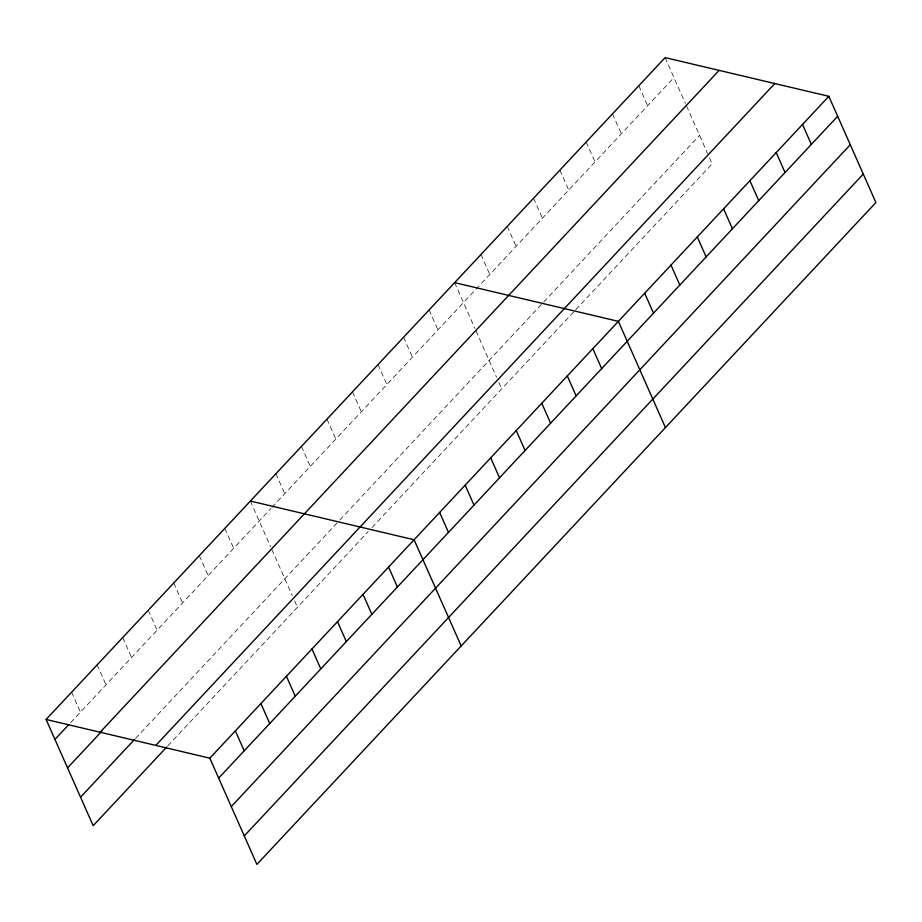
<?xml version="1.0" encoding="UTF-8"?>
<svg xmlns="http://www.w3.org/2000/svg" width="922" height="922" viewBox="0 0 922 922"><rect width="100%" height="100%" fill="white"/><g stroke="black" fill="none" stroke-linecap="round" stroke-linejoin="round"><path stroke-width="0.69" stroke-dasharray="4.61 3.46" d="M70.648 722.606L270.999 508.402M271.978 507.342L673.947 77.563M135.546 738.407L338.835 521.045M339.826 519.996L541.71 304.133M543.657 302.047L699.556 135.361M167.804 745.875L368.155 531.671M372.073 527.465L574.786 310.726M575.766 309.688L712.176 163.828L708.154 154.769M665.108 57.613L685.415 103.437M686.556 106.03L707.589 153.478M638.796 85.746L647.636 105.684M612.485 113.867L621.324 133.817M586.185 142L595.024 161.949M559.873 170.132L568.713 190.07M533.561 198.253L542.401 218.203M507.261 226.386L516.101 246.335M480.95 254.518L489.789 274.456M454.638 282.639L474.945 328.474M476.098 331.056L496.555 377.213M498.848 382.388L501.706 388.865M429.11 309.942L437.95 329.892M403.571 337.245L412.411 357.194M378.043 364.547L386.883 384.497M352.504 391.85L361.343 411.788M326.976 419.153L335.815 439.091M301.436 446.455L310.276 466.394M275.909 473.747L284.748 493.696M250.369 501.049L270.676 546.884M271.829 549.466L292.274 595.624M294.579 600.798L297.437 607.275M224.841 528.352L233.681 548.302M199.302 555.655L208.142 575.605M173.774 582.958L182.614 602.907M148.235 610.26L157.074 630.199M122.707 637.563L131.535 657.501M97.167 664.854L106.007 684.804M71.639 692.157L80.468 712.107"/><path stroke-width="1.38" d="M46.1 719.46L665.108 57.613L828.832 96.314L875.9 202.54L256.892 864.387L209.824 758.172L46.1 719.46L93.168 825.686L166.824 746.924M54.94 739.409L68.689 724.704M100.129 732.229L719.137 70.383M67.56 767.876L101.927 731.123M80.548 797.207L134.566 739.456M155.795 745.391L774.803 83.545M209.824 758.172L828.832 96.314M218.664 778.11L837.672 116.264M231.284 806.589L850.28 144.731M244.284 835.92L863.28 174.062M454.638 282.639L618.374 321.352L665.442 427.566M250.369 501.049L414.093 539.762L461.173 645.976M802.52 124.447L811.36 144.397M776.22 152.579L785.048 172.518M749.909 180.7L758.748 200.65M723.597 208.833L732.437 228.783M697.297 236.966L706.125 256.904M670.986 265.087L679.825 285.036M644.674 293.219L653.514 313.169M592.834 348.643L601.674 368.593M567.307 375.946L576.135 395.895M541.767 403.248L550.607 423.198M516.239 430.551L525.067 450.501M490.7 457.854L499.54 477.803M465.161 485.156L474 505.106M439.633 512.459L448.472 532.397M388.565 567.053L397.405 587.003M363.026 594.356L371.866 614.306M337.498 621.659L346.338 641.608M311.959 648.961L320.798 668.911M286.431 676.264L295.271 696.214M260.891 703.567L269.731 723.505M235.364 730.869L244.203 750.808"/></g></svg>
